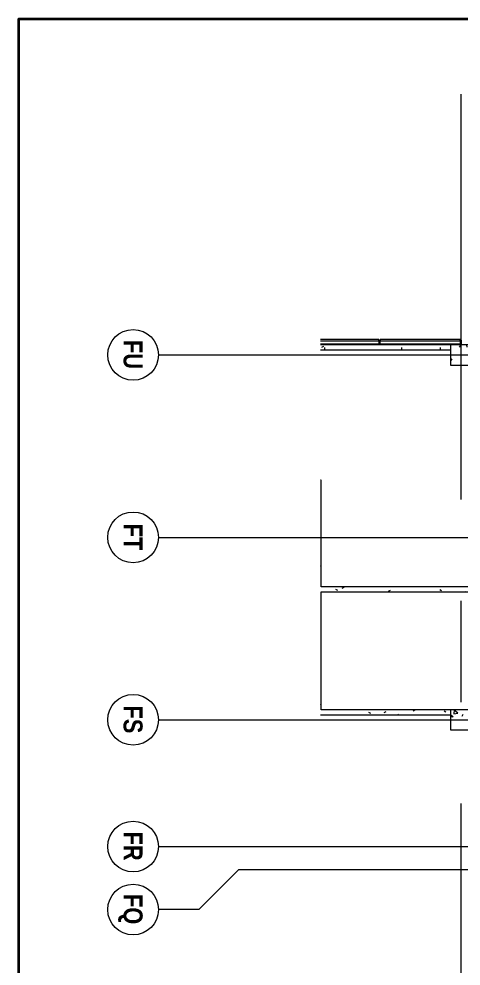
# Model space of a CAD drawing. Extents: x -14231 to 516634, y -267190 to 70805.
# Drawn here: x 358284 to 375726, y -50310 to -12938 of the extents above; entities that cross this region are included whole.
import ezdxf

# ---------------------------------------------------------------- set-up
doc = ezdxf.new("R2010")
doc.units = 0
doc.header["$LTSCALE"] = 8
doc.linetypes.add('IDA - Grid Line', pattern=[3500, 2000, -500, 500, -500])
doc.layers.get('0').update_dxf_attribs({"color": 1, "linetype": 'CONTINUOUS'})
for name, color, linetype, lineweight in [('A-_ANOTGRID_E', 7, 'CONTINUOUS', 9), ('A-_CLAD----_E', 7, 'CONTINUOUS', 9), ('A-_CLAD----_E1', 7, 'CONTINUOUS', 9), ('A-_WALL----_E', 7, 'CONTINUOUS', 9), ('A-_WALL----_H', 7, 'CONTINUOUS', 9), ('A-COLN----_E', 7, 'CONTINUOUS', 9), ('A-COLN----_E1', 7, 'CONTINUOUS', 9)]:
    doc.layers.add(name, color=color, linetype=linetype, lineweight=lineweight)
doc.layers.add('CTCI', color=4, linetype='CONTINUOUS')
doc.styles.add('Arial Narrow_B', font='ARIALNB.TTF', dxfattribs={"height": 750})
pattern_1 = [(0, (0, 0), (2032, 508), [83.82, -1440.18, 83.82, -1440.18, -8128]), (0, (0, 0), (2032, 508), [-3048, 83.82, -2964.18, 83.82, -1440.18, -3556]), (0, (0, 0), (2032, 508), [-7620, 83.82, -932.18, 83.82, -2456.18]), (120, (762, 254), (-1455.9409, 1505.76362), [83.82, -1440.18, 83.82, -1440.18, -8128]), (120, (762, 254), (-1455.9409, 1505.76362), [-3048, 83.82, -2964.18, 83.82, -1440.18, -3556]), (120, (762, 254), (-1455.9409, 1505.76362), [-7620, 83.82, -932.18, 83.82, -2456.18]), (240, (1016, 1270), (-576.0591, -2013.76362), [83.82, -1440.18, 83.82, -1440.18, -8128]), (240, (1016, 1270), (-576.0591, -2013.76362), [-3048, 83.82, -2964.18, 83.82, -1440.18, -3556]), (240, (1016, 1270), (-576.0591, -2013.76362), [-7620, 83.82, -932.18, 83.82, -2456.18])]

# ---------------------------------------------------------------- blocks, each defined once
blk = doc.blocks.new('IDA - Rectangle Column - 800W X 800D-V20-PH1 LEVEL 3 - PROBE')
at = {"layer": 'A-COLN----_E1', "true_color": 0xaaaaaa}
h = blk.add_hatch(dxfattribs=at)
h.set_pattern_fill('FP_22', color=253, style=0, pattern_type=2)
h.set_pattern_definition([(320, (-306356.1, 832357.2), (-159.3907, -1821.8403), [190.5, -2095.5]), (265, (-306356.1, 832357.2), (1910.5674, 352.428), [152.4, -1676.4]), (10.451, (-306369.4, 832205.4), (1751.166, -1469.4262), [161.9, -1780.901]), (316.184, (-305848.1, 832357.2), (-420.428, -2710.791), [285.75, -3143.25]), (6.636, (-305883.2, 832131.3), (2474.276, -2374.0256), [242.85, -2671.351]), (261.184, (-305848, 832357.2), (2474.2525, -2374.05), [228.6, -2514.6]), (291, (-305975.1, 832103.2), (-1022.6516, -1516.1442), [190.5, -2095.5]), (236, (-305975.1, 832103.2), (1841.8805, -618.021), [152.4, -1676.4]), (341.451, (-306060.3, 831976.8), (819.2124, -2134.1713), [161.9, -1780.901]), (307.5, (-306356.1, 832357.2), (845.5504, -30.88603), [83.82, -1572.26, 83.82, -3300.73]), (307.5, (-306356.1, 832357.2), (845.5504, -30.88603), [-1739.9, -1617.98, 83.82, -1598.93]), (277.5, (-306356.1, 832357.2), (1001.80575, -668.1966), [83.82, -886.46, 83.82, -2175.51]), (277.5, (-306356.1, 832357.2), (1001.80575, -668.1966), [-1054.1, -1534.16, 83.82, -557.53]), (237.5, (-306356.1, 832923.6), (-57.2896, -1355.9093), [83.82, -551.18, 83.82, -4526.28]), (237.5, (-306356.1, 832923.6), (-57.2896, -1355.9093), [-718.82, -1897.38, 83.82, -2545.08]), (227.5, (-306356.1, 833177.6), (254.2664, -1481.2932), [83.82, -741.68, 83.82, -3098.8]), (227.5, (-306356.1, 833177.6), (254.2664, -1481.2932), [-909.32, -1231.9, 83.82, -1783.08])])
h.paths.add_polyline_path([(-400, -400), (400, -400), (400, 400), (-400, 400)])
at = {"layer": 'A-COLN----_E', "color": 253, "true_color": 0xaaaaaa}
for p, q in [((400, 400), (-400, 400)), ((-400, 400), (-400, -400)), ((400, -400), (400, 400)), ((-400, -400), (400, -400))]:
    blk.add_line(p, q, dxfattribs=at)
blk = doc.blocks.new('IDA - Rectangle Column - 800W X 800D-V21-PH1 LEVEL 3 - PROBE')
at = {"layer": 'A-COLN----_E1', "true_color": 0xaaaaaa}
h = blk.add_hatch(dxfattribs=at)
h.set_pattern_fill('FP_23', color=253, style=0, pattern_type=2)
h.set_pattern_definition([(320, (-306356.1, 846757.2), (-159.3907, -1821.8403), [190.5, -2095.5]), (265, (-306356.1, 846757.2), (1910.5674, 352.428), [152.4, -1676.4]), (10.451, (-306369.4, 846605.4), (1751.166, -1469.4262), [161.9, -1780.901]), (316.184, (-305848.1, 846757.2), (-420.428, -2710.791), [285.75, -3143.25]), (6.636, (-305883.2, 846531.3), (2474.276, -2374.0256), [242.85, -2671.351]), (261.184, (-305848, 846757.2), (2474.2525, -2374.05), [228.6, -2514.6]), (291, (-305975.1, 846503.2), (-1022.6516, -1516.1442), [190.5, -2095.5]), (236, (-305975.1, 846503.2), (1841.8805, -618.021), [152.4, -1676.4]), (341.451, (-306060.3, 846376.8), (819.2124, -2134.1713), [161.9, -1780.901]), (307.5, (-306356.1, 846757.2), (845.5504, -30.88603), [83.82, -1572.26, 83.82, -3300.73]), (307.5, (-306356.1, 846757.2), (845.5504, -30.88603), [-1739.9, -1617.98, 83.82, -1598.93]), (277.5, (-306356.1, 846757.2), (1001.80575, -668.1966), [83.82, -886.46, 83.82, -2175.51]), (277.5, (-306356.1, 846757.2), (1001.80575, -668.1966), [-1054.1, -1534.16, 83.82, -557.53]), (237.5, (-306356.1, 847323.6), (-57.2896, -1355.9093), [83.82, -551.18, 83.82, -4526.28]), (237.5, (-306356.1, 847323.6), (-57.2896, -1355.9093), [-718.82, -1897.38, 83.82, -2545.08]), (227.5, (-306356.1, 847577.6), (254.2664, -1481.2932), [83.82, -741.68, 83.82, -3098.8]), (227.5, (-306356.1, 847577.6), (254.2664, -1481.2932), [-909.32, -1231.9, 83.82, -1783.08])])
h.paths.add_polyline_path([(-400, 400), (-400, -400), (400, -400), (400, 400)])
at = {"layer": 'A-COLN----_E', "color": 253, "true_color": 0xaaaaaa}
for p, q in [((400, 400), (-400, 400)), ((-400, 400), (-400, -400)), ((400, -400), (400, 400)), ((-400, -400), (400, -400))]:
    blk.add_line(p, q, dxfattribs=at)
blk = doc.blocks.new('System Panel - AlumPanelClad-White-10005328-PH1 LEVEL 3 - PROBE')
at = {"layer": 'A-_CLAD----_E', "color": 253, "true_color": 0xaaaaaa}
for p, q in [((1575, 25), (-1575, 25)), ((-1575, 25), (-1575, -25)), ((1575, -25), (1575, 25)), ((-1575, -25), (1575, -25))]:
    blk.add_line(p, q, dxfattribs=at)
blk = doc.blocks.new('Rectangular Mullion - groove center-10005325-PH1 LEVEL 3 - PROBE')
at = {"layer": 'A-_CLAD----_E1', "color": 253, "true_color": 0xaaaaaa}
blk.add_line((846867, 329691), (850017, 329691), dxfattribs=at)
blk = doc.blocks.new('Rectangular Mullion - groove center-9997094-PH1 LEVEL 3 - PROBE')
at = {"layer": 'A-_CLAD----_E1', "color": 253, "true_color": 0xaaaaaa}
for p, q in [((-25, -150), (-25, 0)), ((-25, 0), (25, 0)), ((25, 0), (25, -150)), ((25, -150), (-25, -150))]:
    blk.add_line(p, q, dxfattribs=at)
blk = doc.blocks.new('System Panel - AlumPanelClad-White-V59-PH1 LEVEL 3 - PROBE')
at = {"layer": 'A-_CLAD----_E', "color": 253, "true_color": 0xaaaaaa}
for p, q in [((727, 25), (-1575, 25)), ((-1575, 25), (-1575, -25)), ((-1575, -25), (727, -25))]:
    blk.add_line(p, q, dxfattribs=at)
blk = doc.blocks.new('Rectangular Mullion - groove center-V60-PH1 LEVEL 3 - PROBE')
at = {"layer": 'A-_CLAD----_E1', "color": 253, "true_color": 0xaaaaaa}
blk.add_line((831922, 300830), (831922, 303131), dxfattribs=at)
blk = doc.blocks.new('Grid - 4 mm Dia-18759-PH1 LEVEL 3 - PROBE')
at = {"layer": 'A-_ANOTGRID_E', "color": 253, "true_color": 0xaaaaaa}
blk.add_circle((0, 0), 4, dxfattribs=at)
blk = doc.blocks.new('1659_F10N-PROBE_A_XF10N_R25_rvt-1-PH1 LEVEL 3 - PROBE')
at = {"layer": 'A-_WALL----_H', "true_color": 0xd4d4d4}
h = blk.add_hatch(dxfattribs=at)
h.set_pattern_fill('FP_1', color=254, style=0, pattern_type=2)
h.set_pattern_definition(pattern_1)
h.paths.add_polyline_path([(841707, 300856), (841707, 325656), (841507, 325656), (841507, 300856)])
h = blk.add_hatch(dxfattribs=at)
h.set_pattern_fill('FP_1', color=254, style=0, pattern_type=2)
h.set_pattern_definition(pattern_1)
h.paths.add_polyline_path([(832144, 300830), (832157, 300830), (832157, 305956), (831957, 305956), (831957, 300830), (832057, 300830)])
h.paths.add_polyline_path([(832002, 306756), (832157, 306756), (832157, 317319), (831957, 317319), (831957, 306756)])
h.paths.add_polyline_path([(831957, 318316), (832157, 318316), (832157, 325156), (831957, 325156), (831957, 324025)])
h = blk.add_hatch(dxfattribs=at)
h.set_pattern_fill('FP_1', color=254, style=0, pattern_type=2)
h.set_pattern_definition(pattern_1)
h.paths.add_polyline_path([(846357, 300856), (846557, 300856), (846557, 305956), (846357, 305956)])
h = blk.add_hatch(dxfattribs=at)
h.set_pattern_fill('FP_1', color=254, style=0, pattern_type=2)
h.set_pattern_definition(pattern_1)
h.paths.add_polyline_path([(837507, 300830), (837507, 300856), (837307, 300856), (837307, 300830), (837334, 300830)])
h = blk.add_hatch(dxfattribs=at)
h.set_pattern_fill('FP_1', color=254, style=0, pattern_type=2)
h.set_pattern_definition(pattern_1)
h.paths.add_polyline_path([(845740, 300830), (846557, 300830), (846557, 300856), (837507, 300856), (837507, 300830), (841707, 300830)])
at = {"layer": 'A-_ANOTGRID_E', "color": 254, "linetype": 'IDA - Grid Line', "true_color": 0xd4d4d4}
for p, q in [((832357, 294432), (832357, 332853)), ((839557, 294432), (839557, 332853)), ((846757, 294432), (846757, 332853)), ((851757, 294432), (851757, 332853)), ((852657, 297607), (852657, 332853)), ((822064, 306356), (979147, 306356))]:
    blk.add_line(p, q, dxfattribs=at)
at = {"layer": 'A-_ANOTGRID_E', "color": 254, "true_color": 0xd4d4d4}
for p, q in [((852657, 297607), (854245, 296020)), ((854245, 296020), (854245, 294432))]:
    blk.add_line(p, q, dxfattribs=at)
at = {"layer": 'A-_WALL----_E', "color": 253, "true_color": 0xaaaaaa}
for p, q in [((841507, 325656), (841507, 300856)), ((841707, 300856), (841707, 325656)), ((831957, 305956), (831957, 300830)), ((832157, 300830), (832157, 305956)), ((846357, 305956), (846357, 300856)), ((846557, 300856), (846557, 305956)), ((837507, 300856), (837307, 300856)), ((837307, 300856), (837307, 300830)), ((841507, 300856), (837507, 300856)), ((846357, 300856), (841707, 300856)), ((846557, 300830), (846557, 300856))]:
    blk.add_line(p, q, dxfattribs=at)
at = {"layer": 'A-_ANOTGRID_E', "color": 254, "lineweight": 5, "true_color": 0xd4d4d4, "xscale": 249.9999999999999, "yscale": 249.9999999999999, "zscale": 249.9999999999999}
for p in [(832357, 293432), (839557, 293432), (846757, 293432), (851757, 293432), (854245, 293432)]:
    blk.add_blockref('Grid - 4 mm Dia-18759-PH1 LEVEL 3 - PROBE', p, dxfattribs=at)
at = {"layer": 'A-_CLAD----_E', "color": 253, "lineweight": 9, "true_color": 0xaaaaaa, "rotation": 269.9999999999997}
for name, p in [('System Panel - AlumPanelClad-White-10005328-PH1 LEVEL 3 - PROBE', (831772, 304756)), ('System Panel - AlumPanelClad-White-V59-PH1 LEVEL 3 - PROBE', (831772, 301556))]:
    blk.add_blockref(name, p, dxfattribs=at)
at = {"layer": 'A-_CLAD----_E1', "color": 253, "lineweight": 9, "true_color": 0xaaaaaa, "extrusion": (0, 0, -1), "rotation": 270.0000000000002}
for p in [(-831772, 306356), (-831772, 303156)]:
    blk.add_blockref('Rectangular Mullion - groove center-9997094-PH1 LEVEL 3 - PROBE', p, dxfattribs=at)
at = {"layer": 'A-_CLAD----_E1', "color": 253, "lineweight": 9, "true_color": 0xaaaaaa, "rotation": 90}
blk.add_blockref('Rectangular Mullion - groove center-10005325-PH1 LEVEL 3 - PROBE', (1161613, -543686), dxfattribs=at)
at = {"layer": 'A-_CLAD----_E1', "color": 253, "lineweight": 9, "true_color": 0xaaaaaa}
blk.add_blockref('Rectangular Mullion - groove center-V60-PH1 LEVEL 3 - PROBE', (0, 0), dxfattribs=at)
at = {"layer": 'A-COLN----_E1', "color": 253, "lineweight": 9, "true_color": 0xaaaaaa, "rotation": 89.99999999999993}
for name, p in [('IDA - Rectangle Column - 800W X 800D-V20-PH1 LEVEL 3 - PROBE', (832357, 306356)), ('IDA - Rectangle Column - 800W X 800D-V21-PH1 LEVEL 3 - PROBE', (846757, 306356))]:
    blk.add_blockref(name, p, dxfattribs=at)
at = {"layer": 'A-_ANOTGRID_E', "color": 253, "true_color": 0xaaaaaa, "char_height": 750, "attachment_point": 1, "style": 'Arial Narrow_B'}
for s, insert, width in [('FU', (831769, 293804), 1402.95), ('FT', (839019, 293804), 1282.7), ('FS', (846194, 293804), 1342.83), ('FR', (851169, 293804), 1402.95), ('FQ', (853632, 293804), 1463.08)]:
    blk.add_mtext(s, dxfattribs=dict(at, insert=insert, width=width))

msp = doc.modelspace()

# ---------------------------------------------------------------- linework, layer by layer
at = {"layer": 'CTCI', "color": 2, "lineweight": 35}
msp.add_lwpolyline([(516634.3, -12938), (516634.3, -178925.7), (358283.8, -178925.7), (358283.8, -12938)], close=True, dxfattribs=at)

# ---------------------------------------------------------------- block references
at = {"lineweight": 5, "rotation": 270}
msp.add_blockref('1659_F10N-PROBE_A_XF10N_R25_rvt-1-PH1 LEVEL 3 - PROBE', (69356.9, 806163.5), dxfattribs=at)

doc.saveas('drawing.dxf')
